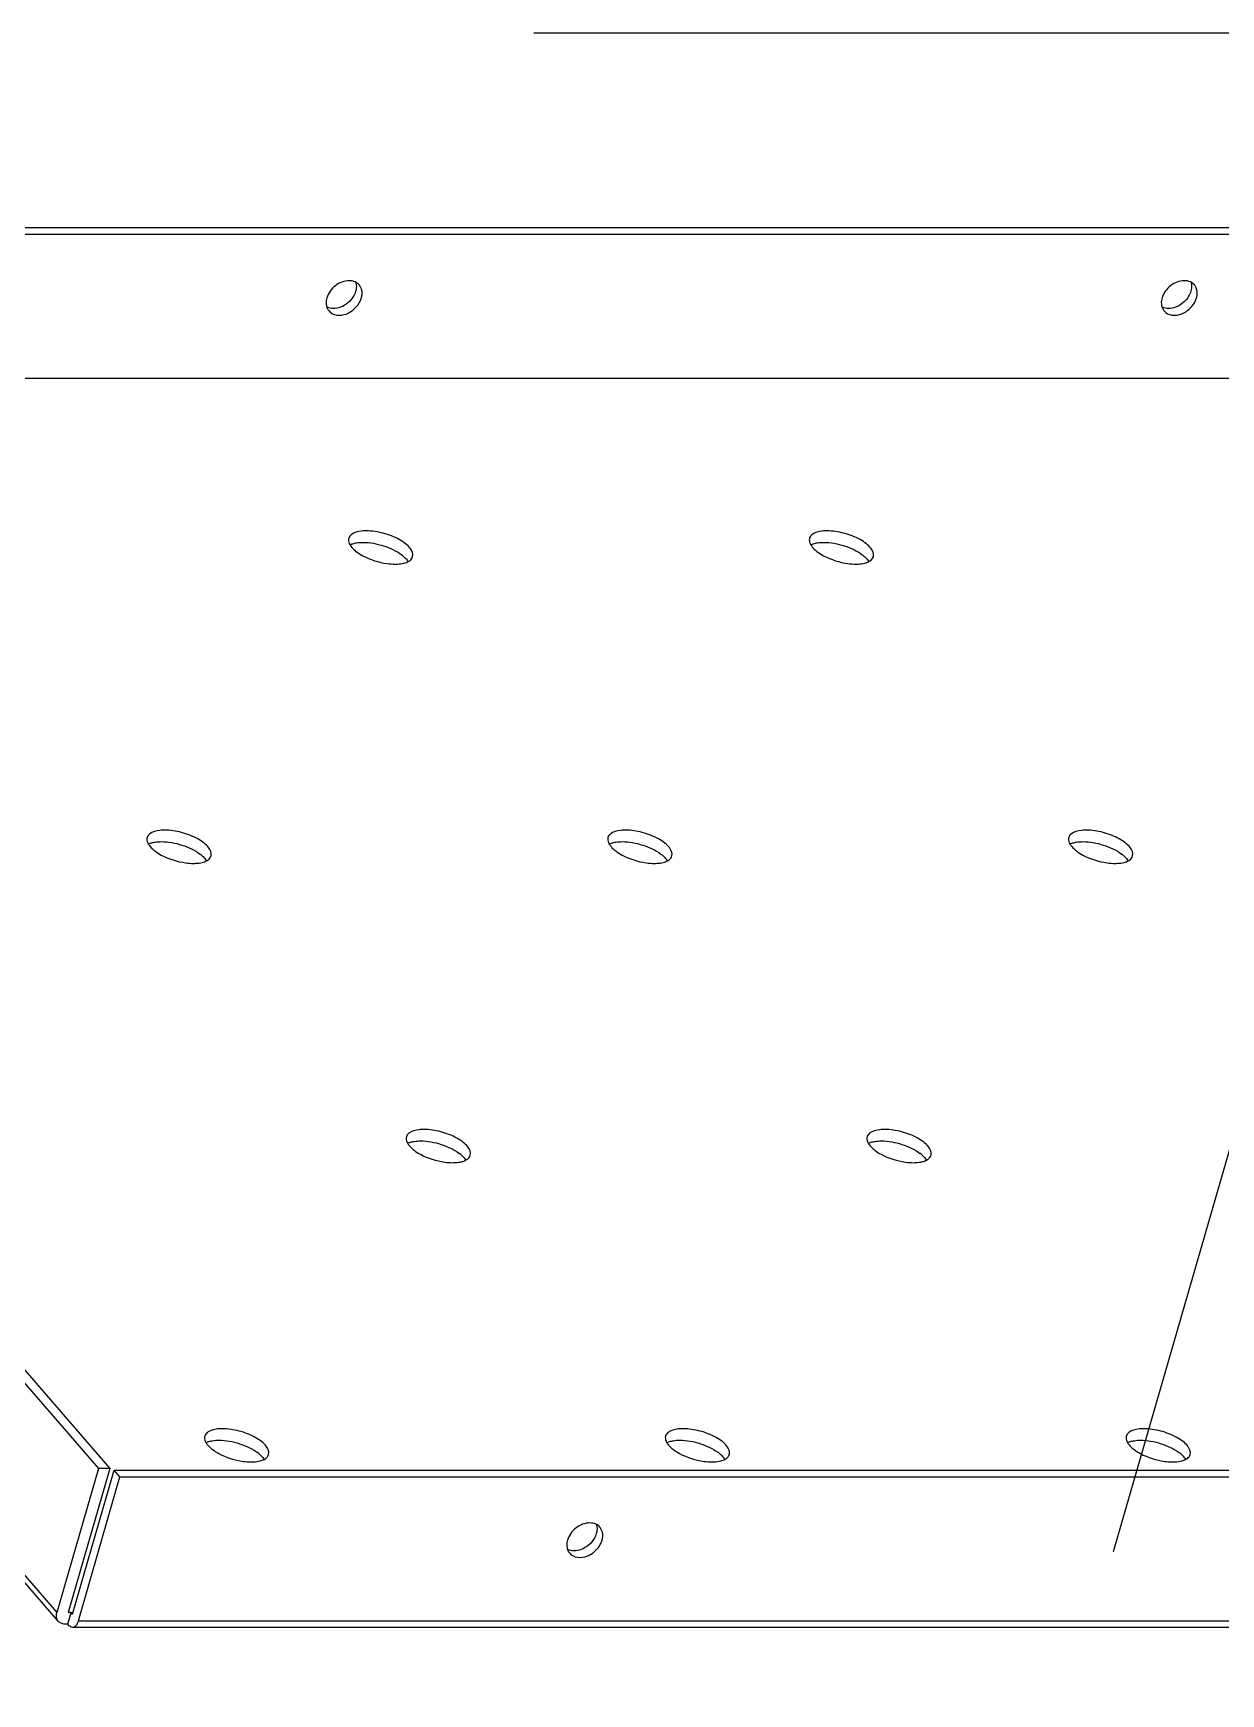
# Model space of a CAD drawing. Header units: millimetres. Extents: x -1 to 407, y -1 to 283.
# Drawn here: x 178.42 to 182.89, y 155.08 to 161.32 of the extents above; entities that cross this region are included whole.
import ezdxf

# ---------------------------------------------------------------- set-up
doc = ezdxf.new("R2010")
doc.units = ezdxf.units.MM
doc.header["$LTSCALE"] = 23.1
doc.linetypes.add('DASHED', pattern=[0.2, 0.1, -0.1])
doc.layers.get('0').update_dxf_attribs({"linetype": 'CONTINUOUS'})
doc.layers.add('001-PCB', color=7, linetype='CONTINUOUS')

msp = doc.modelspace()

# ---------------------------------------------------------------- linework, layer by layer
at = {"color": 4, "linetype": 'DASHED'}
msp.add_line((181.204, 151.1728), (189.9153, 181.3496), dxfattribs=at)
at = {"layer": '001-PCB', "color": 7, "linetype": 'Continuous'}
for p, q in [((196.4306, 161.3191), (180.3061, 161.3191)), ((174.6578, 160.5558), (178.6694, 155.9237)), ((190.8744, 160.5871), (174.6849, 160.5871)), ((174.7011, 160.5558), (178.7127, 155.9237)), ((190.896, 160.5621), (174.7066, 160.5621)), ((174.5016, 160.0146), (178.5131, 155.3824)), ((190.7398, 160.0208), (175.1645, 160.0208)), ((178.5186, 155.3497), (174.5071, 159.9818)), ((178.6694, 155.9237), (178.5131, 155.3824)), ((178.7127, 155.9237), (178.5564, 155.3824)), ((178.5727, 155.3762), (178.7289, 155.9175)), ((178.5943, 155.3512), (178.7506, 155.8925)), ((178.7127, 155.9237), (178.6694, 155.9237)), ((178.7289, 155.9175), (194.9184, 155.9175)), ((178.7506, 155.8925), (178.7289, 155.9175)), ((178.7506, 155.8925), (194.9401, 155.8925)), ((178.5548, 155.3391), (178.5673, 155.3824)), ((178.5673, 155.3824), (178.5564, 155.3824)), ((178.5727, 155.3762), (178.5673, 155.3824)), ((178.5548, 155.3391), (178.5439, 155.3391)), ((178.5602, 155.3329), (178.5548, 155.3391)), ((194.7622, 155.3262), (178.5727, 155.3262)), ((178.5943, 155.3512), (194.7838, 155.3512))]:
    msp.add_line(p, q, dxfattribs=at)
for centre, radius, start, end in [((179.6181, 160.3454), 0.0421, 35.46789, 40.87714), ((182.7574, 160.3454), 0.0421, 35.46789, 40.87714), ((179.5683, 160.3024), 0.0421, 215.46789, 220.87714), ((182.7077, 160.3024), 0.0421, 215.46789, 220.87714), ((179.6609, 159.4228), 0.053, 208.99124, 211.11954), ((181.393, 159.4228), 0.053, 208.99124, 211.11954), ((179.7265, 159.2492), 0.1371, 49.72525, 52.97362), ((181.4586, 159.2492), 0.1371, 49.72525, 52.97362), ((178.9032, 158.2978), 0.053, 208.99124, 211.11954), ((180.6352, 158.2978), 0.053, 208.99124, 211.11954), ((182.3673, 158.2978), 0.053, 208.99124, 211.11954), ((178.9688, 158.1242), 0.1371, 49.72525, 52.97362), ((180.7008, 158.1242), 0.1371, 49.72525, 52.97362), ((182.4329, 158.1242), 0.1371, 49.72525, 52.97362), ((179.8774, 157.1728), 0.053, 208.99124, 211.11954), ((181.6095, 157.1728), 0.053, 208.99124, 211.11954), ((179.943, 156.9992), 0.1371, 49.72525, 52.97362), ((181.6751, 156.9992), 0.1371, 49.72525, 52.97362), ((179.1197, 156.0478), 0.053, 208.99124, 211.11954), ((180.8517, 156.0478), 0.053, 208.99124, 211.11954), ((182.5838, 156.0478), 0.053, 208.99124, 211.11954), ((179.1853, 155.8742), 0.1371, 49.72525, 52.97362), ((180.9173, 155.8742), 0.1371, 49.72525, 52.97362), ((182.6494, 155.8742), 0.1371, 49.72525, 52.97362), ((180.5228, 155.6758), 0.0421, 35.46789, 40.87714), ((180.473, 155.6328), 0.0421, 215.46789, 220.87714)]:
    msp.add_arc(centre, radius, start, end, dxfattribs=at)
for points, knots in [([(179.6122, 160.3889), (179.5939, 160.3889), (179.5569, 160.3739), (179.5335, 160.342), (179.5283, 160.3239)], [0, 0, 0, 0, 0.493874, 1, 1, 1, 1]), ([(179.6582, 160.3239), (179.6593, 160.3281), (179.6625, 160.3434), (179.659, 160.3606), (179.6524, 160.3699)], [0, 0, 0, 0, 0.273047, 1, 1, 1, 1]), ([(182.7516, 160.3889), (182.7332, 160.3889), (182.6962, 160.3739), (182.6728, 160.342), (182.6676, 160.3239)], [0, 0, 0, 0, 0.493874, 1, 1, 1, 1]), ([(182.7975, 160.3239), (182.7987, 160.3281), (182.8018, 160.3434), (182.7984, 160.3606), (182.7917, 160.3699)], [0, 0, 0, 0, 0.273047, 1, 1, 1, 1]), ([(179.5283, 160.3239), (179.5274, 160.3208), (179.5248, 160.3091), (179.5256, 160.2964), (179.5287, 160.2881)], [0, 0, 0, 0, 0.266626, 1, 1, 1, 1]), ([(179.5365, 160.2749), (179.5436, 160.2666), (179.567, 160.2554), (179.6056, 160.2627), (179.6394, 160.2864), (179.6544, 160.3109), (179.6582, 160.3239)], [0, 0, 0, 0, 0.212792, 0.460962, 0.735093, 1, 1, 1, 1]), ([(179.6365, 160.3489), (179.6346, 160.3424), (179.6231, 160.3165), (179.5993, 160.2965), (179.5793, 160.289)], [0, 0, 0, 0, 0.242747, 1, 1, 1, 1]), ([(182.6676, 160.3239), (182.6667, 160.3208), (182.6641, 160.3091), (182.6649, 160.2964), (182.668, 160.2881)], [0, 0, 0, 0, 0.266626, 1, 1, 1, 1]), ([(182.6758, 160.2749), (182.6829, 160.2666), (182.7063, 160.2554), (182.7449, 160.2627), (182.7788, 160.2864), (182.7937, 160.3109), (182.7975, 160.3239)], [0, 0, 0, 0, 0.212792, 0.460962, 0.735093, 1, 1, 1, 1]), ([(182.7759, 160.3489), (182.774, 160.3424), (182.7624, 160.3165), (182.7386, 160.2965), (182.7187, 160.289)], [0, 0, 0, 0, 0.242747, 1, 1, 1, 1]), ([(179.6766, 159.4485), (179.6706, 159.4485), (179.6511, 159.4475), (179.6302, 159.4427), (179.6196, 159.4338)], [0, 0, 0, 0, 0.30327, 1, 1, 1, 1]), ([(179.8508, 159.3514), (179.8539, 159.3619), (179.8444, 159.3824), (179.8237, 159.4012), (179.7905, 159.4228), (179.741, 159.4416), (179.6979, 159.4485), (179.6766, 159.4485)], [0, 0, 0, 0, 0.153752, 0.264999, 0.397975, 0.702161, 1, 1, 1, 1]), ([(181.4086, 159.4485), (181.4026, 159.4485), (181.3831, 159.4475), (181.3622, 159.4427), (181.3517, 159.4338)], [0, 0, 0, 0, 0.30327, 1, 1, 1, 1]), ([(181.5829, 159.3514), (181.5859, 159.3619), (181.5765, 159.3824), (181.5558, 159.4012), (181.5226, 159.4228), (181.473, 159.4416), (181.4299, 159.4485), (181.4086, 159.4485)], [0, 0, 0, 0, 0.153752, 0.264999, 0.397975, 0.702161, 1, 1, 1, 1]), ([(179.6106, 159.4206), (179.6101, 159.4189), (179.6088, 159.4108), (179.6116, 159.4026), (179.6146, 159.3971)], [0, 0, 0, 0, 0.229304, 1, 1, 1, 1]), ([(179.6152, 159.3958), (179.6165, 159.3965), (179.6222, 159.3992), (179.6284, 159.4011), (179.6332, 159.4021)], [0, 0, 0, 0, 0.230385, 1, 1, 1, 1]), ([(179.6156, 159.3954), (179.6166, 159.3937), (179.6216, 159.3863), (179.628, 159.3799), (179.6332, 159.3754)], [0, 0, 0, 0, 0.225009, 1, 1, 1, 1]), ([(179.6332, 159.4021), (179.6355, 159.4027), (179.6457, 159.4046), (179.6561, 159.4052), (179.6641, 159.4052)], [0, 0, 0, 0, 0.231113, 1, 1, 1, 1]), ([(179.6332, 159.3754), (179.6353, 159.3736), (179.6449, 159.3659), (179.6553, 159.3595), (179.6635, 159.355)], [0, 0, 0, 0, 0.231788, 1, 1, 1, 1]), ([(179.6641, 159.4052), (179.6902, 159.4052), (179.7414, 159.3955), (179.789, 159.3738), (179.8091, 159.3586)], [0, 0, 0, 0, 0.509314, 1, 1, 1, 1]), ([(181.3427, 159.4206), (181.3421, 159.4189), (181.3408, 159.4108), (181.3436, 159.4026), (181.3466, 159.3971)], [0, 0, 0, 0, 0.229304, 1, 1, 1, 1]), ([(181.3472, 159.3958), (181.3485, 159.3965), (181.3543, 159.3992), (181.3605, 159.4011), (181.3652, 159.4021)], [0, 0, 0, 0, 0.230385, 1, 1, 1, 1]), ([(181.3476, 159.3954), (181.3486, 159.3937), (181.3537, 159.3863), (181.36, 159.3799), (181.3652, 159.3754)], [0, 0, 0, 0, 0.225009, 1, 1, 1, 1]), ([(181.3652, 159.4021), (181.3676, 159.4027), (181.3778, 159.4046), (181.3882, 159.4052), (181.3961, 159.4052)], [0, 0, 0, 0, 0.231113, 1, 1, 1, 1]), ([(181.3652, 159.3754), (181.3674, 159.3736), (181.3769, 159.3659), (181.3873, 159.3595), (181.3956, 159.355)], [0, 0, 0, 0, 0.231788, 1, 1, 1, 1]), ([(181.3961, 159.4052), (181.4223, 159.4052), (181.4734, 159.3955), (181.521, 159.3738), (181.5411, 159.3586)], [0, 0, 0, 0, 0.509314, 1, 1, 1, 1]), ([(179.6635, 159.355), (179.6917, 159.3399), (179.7329, 159.3269), (179.7748, 159.3235), (179.7848, 159.3235)], [0, 0, 0, 0, 0.761323, 1, 1, 1, 1]), ([(179.7848, 159.3235), (179.7879, 159.3235), (179.7993, 159.3238), (179.8107, 159.3252), (179.8187, 159.3273)], [0, 0, 0, 0, 0.270617, 1, 1, 1, 1]), ([(179.8151, 159.3538), (179.817, 159.3522), (179.8237, 159.3462), (179.8297, 159.3393), (179.8331, 159.3338)], [0, 0, 0, 0, 0.27554, 1, 1, 1, 1]), ([(179.8341, 159.3331), (179.8362, 159.3342), (179.8433, 159.3385), (179.8491, 159.3456), (179.8508, 159.3514)], [0, 0, 0, 0, 0.284584, 1, 1, 1, 1]), ([(181.3956, 159.355), (181.4237, 159.3399), (181.4649, 159.3269), (181.5069, 159.3235), (181.5169, 159.3235)], [0, 0, 0, 0, 0.761323, 1, 1, 1, 1]), ([(181.5169, 159.3235), (181.52, 159.3235), (181.5313, 159.3238), (181.5427, 159.3252), (181.5508, 159.3273)], [0, 0, 0, 0, 0.270617, 1, 1, 1, 1]), ([(181.5472, 159.3538), (181.5491, 159.3522), (181.5557, 159.3462), (181.5617, 159.3393), (181.5651, 159.3338)], [0, 0, 0, 0, 0.27554, 1, 1, 1, 1]), ([(181.5661, 159.3331), (181.5682, 159.3342), (181.5754, 159.3385), (181.5812, 159.3456), (181.5829, 159.3514)], [0, 0, 0, 0, 0.284584, 1, 1, 1, 1]), ([(178.9188, 158.3235), (178.9128, 158.3235), (178.8933, 158.3225), (178.8724, 158.3177), (178.8618, 158.3088)], [0, 0, 0, 0, 0.30327, 1, 1, 1, 1]), ([(179.093, 158.2264), (179.0961, 158.2369), (179.0866, 158.2574), (179.0659, 158.2762), (179.0327, 158.2978), (178.9832, 158.3166), (178.9401, 158.3235), (178.9188, 158.3235)], [0, 0, 0, 0, 0.153752, 0.264999, 0.397975, 0.702161, 1, 1, 1, 1]), ([(180.6509, 158.3235), (180.6449, 158.3235), (180.6253, 158.3225), (180.6044, 158.3177), (180.5939, 158.3088)], [0, 0, 0, 0, 0.30327, 1, 1, 1, 1]), ([(180.8251, 158.2264), (180.8281, 158.2369), (180.8187, 158.2574), (180.798, 158.2762), (180.7648, 158.2978), (180.7152, 158.3166), (180.6722, 158.3235), (180.6509, 158.3235)], [0, 0, 0, 0, 0.153752, 0.264999, 0.397975, 0.702161, 1, 1, 1, 1]), ([(182.3829, 158.3235), (182.3769, 158.3235), (182.3574, 158.3225), (182.3365, 158.3177), (182.3259, 158.3088)], [0, 0, 0, 0, 0.30327, 1, 1, 1, 1]), ([(182.5571, 158.2264), (182.5602, 158.2369), (182.5507, 158.2574), (182.53, 158.2762), (182.4968, 158.2978), (182.4473, 158.3166), (182.4042, 158.3235), (182.3829, 158.3235)], [0, 0, 0, 0, 0.153752, 0.264999, 0.397975, 0.702161, 1, 1, 1, 1]), ([(178.8528, 158.2956), (178.8523, 158.2939), (178.851, 158.2858), (178.8538, 158.2776), (178.8568, 158.2721)], [0, 0, 0, 0, 0.229304, 1, 1, 1, 1]), ([(178.8574, 158.2708), (178.8587, 158.2715), (178.8645, 158.2742), (178.8706, 158.2761), (178.8754, 158.2771)], [0, 0, 0, 0, 0.230385, 1, 1, 1, 1]), ([(178.8578, 158.2704), (178.8588, 158.2687), (178.8638, 158.2613), (178.8702, 158.2549), (178.8754, 158.2504)], [0, 0, 0, 0, 0.225009, 1, 1, 1, 1]), ([(178.8754, 158.2771), (178.8778, 158.2777), (178.8879, 158.2796), (178.8983, 158.2802), (178.9063, 158.2802)], [0, 0, 0, 0, 0.231113, 1, 1, 1, 1]), ([(178.8754, 158.2504), (178.8776, 158.2486), (178.8871, 158.2409), (178.8975, 158.2345), (178.9057, 158.23)], [0, 0, 0, 0, 0.231788, 1, 1, 1, 1]), ([(178.9063, 158.2802), (178.9324, 158.2802), (178.9836, 158.2705), (179.0312, 158.2488), (179.0513, 158.2336)], [0, 0, 0, 0, 0.509314, 1, 1, 1, 1]), ([(180.5849, 158.2956), (180.5844, 158.2939), (180.5831, 158.2858), (180.5858, 158.2776), (180.5889, 158.2721)], [0, 0, 0, 0, 0.229304, 1, 1, 1, 1]), ([(180.5894, 158.2708), (180.5907, 158.2715), (180.5965, 158.2742), (180.6027, 158.2761), (180.6075, 158.2771)], [0, 0, 0, 0, 0.230385, 1, 1, 1, 1]), ([(180.5898, 158.2704), (180.5909, 158.2687), (180.5959, 158.2613), (180.6022, 158.2549), (180.6075, 158.2504)], [0, 0, 0, 0, 0.225009, 1, 1, 1, 1]), ([(180.6075, 158.2771), (180.6098, 158.2777), (180.62, 158.2796), (180.6304, 158.2802), (180.6384, 158.2802)], [0, 0, 0, 0, 0.231113, 1, 1, 1, 1]), ([(180.6075, 158.2504), (180.6096, 158.2486), (180.6191, 158.2409), (180.6296, 158.2345), (180.6378, 158.23)], [0, 0, 0, 0, 0.231788, 1, 1, 1, 1]), ([(180.6384, 158.2802), (180.6645, 158.2802), (180.7156, 158.2705), (180.7633, 158.2488), (180.7834, 158.2336)], [0, 0, 0, 0, 0.509314, 1, 1, 1, 1]), ([(182.3169, 158.2956), (182.3164, 158.2939), (182.3151, 158.2858), (182.3179, 158.2776), (182.3209, 158.2721)], [0, 0, 0, 0, 0.229304, 1, 1, 1, 1]), ([(182.3215, 158.2708), (182.3228, 158.2715), (182.3286, 158.2742), (182.3347, 158.2761), (182.3395, 158.2771)], [0, 0, 0, 0, 0.230385, 1, 1, 1, 1]), ([(182.3219, 158.2704), (182.3229, 158.2687), (182.3279, 158.2613), (182.3343, 158.2549), (182.3395, 158.2504)], [0, 0, 0, 0, 0.225009, 1, 1, 1, 1]), ([(182.3395, 158.2771), (182.3419, 158.2777), (182.352, 158.2796), (182.3624, 158.2802), (182.3704, 158.2802)], [0, 0, 0, 0, 0.231113, 1, 1, 1, 1]), ([(182.3395, 158.2504), (182.3417, 158.2486), (182.3512, 158.2409), (182.3616, 158.2345), (182.3699, 158.23)], [0, 0, 0, 0, 0.231788, 1, 1, 1, 1]), ([(182.3704, 158.2802), (182.3965, 158.2802), (182.4477, 158.2705), (182.4953, 158.2488), (182.5154, 158.2336)], [0, 0, 0, 0, 0.509314, 1, 1, 1, 1]), ([(178.9057, 158.23), (178.9339, 158.2149), (178.9751, 158.2019), (179.017, 158.1985), (179.0271, 158.1985)], [0, 0, 0, 0, 0.761323, 1, 1, 1, 1]), ([(179.0271, 158.1985), (179.0301, 158.1985), (179.0415, 158.1988), (179.0529, 158.2002), (179.061, 158.2023)], [0, 0, 0, 0, 0.270617, 1, 1, 1, 1]), ([(179.0574, 158.2288), (179.0593, 158.2272), (179.0659, 158.2212), (179.0719, 158.2143), (179.0753, 158.2088)], [0, 0, 0, 0, 0.27554, 1, 1, 1, 1]), ([(179.0763, 158.2081), (179.0784, 158.2092), (179.0856, 158.2135), (179.0914, 158.2206), (179.093, 158.2264)], [0, 0, 0, 0, 0.284584, 1, 1, 1, 1]), ([(180.6378, 158.23), (180.6659, 158.2149), (180.7072, 158.2019), (180.7491, 158.1985), (180.7591, 158.1985)], [0, 0, 0, 0, 0.761323, 1, 1, 1, 1]), ([(180.7591, 158.1985), (180.7622, 158.1985), (180.7736, 158.1988), (180.785, 158.2002), (180.793, 158.2023)], [0, 0, 0, 0, 0.270617, 1, 1, 1, 1]), ([(180.7894, 158.2288), (180.7913, 158.2272), (180.798, 158.2212), (180.8039, 158.2143), (180.8074, 158.2088)], [0, 0, 0, 0, 0.27554, 1, 1, 1, 1]), ([(180.8084, 158.2081), (180.8105, 158.2092), (180.8176, 158.2135), (180.8234, 158.2206), (180.8251, 158.2264)], [0, 0, 0, 0, 0.284584, 1, 1, 1, 1]), ([(182.3699, 158.23), (182.398, 158.2149), (182.4392, 158.2019), (182.4811, 158.1985), (182.4912, 158.1985)], [0, 0, 0, 0, 0.761323, 1, 1, 1, 1]), ([(182.4912, 158.1985), (182.4942, 158.1985), (182.5056, 158.1988), (182.517, 158.2002), (182.5251, 158.2023)], [0, 0, 0, 0, 0.270617, 1, 1, 1, 1]), ([(182.5215, 158.2288), (182.5234, 158.2272), (182.53, 158.2212), (182.536, 158.2143), (182.5394, 158.2088)], [0, 0, 0, 0, 0.27554, 1, 1, 1, 1]), ([(182.5404, 158.2081), (182.5425, 158.2092), (182.5497, 158.2135), (182.5555, 158.2206), (182.5571, 158.2264)], [0, 0, 0, 0, 0.284584, 1, 1, 1, 1]), ([(179.8931, 157.1985), (179.8871, 157.1985), (179.8676, 157.1975), (179.8467, 157.1927), (179.8361, 157.1838)], [0, 0, 0, 0, 0.30327, 1, 1, 1, 1]), ([(180.0673, 157.1014), (180.0704, 157.1119), (180.0609, 157.1324), (180.0402, 157.1512), (180.007, 157.1728), (179.9575, 157.1916), (179.9144, 157.1985), (179.8931, 157.1985)], [0, 0, 0, 0, 0.153752, 0.264999, 0.397975, 0.702161, 1, 1, 1, 1]), ([(181.6251, 157.1985), (181.6191, 157.1985), (181.5996, 157.1975), (181.5787, 157.1927), (181.5682, 157.1838)], [0, 0, 0, 0, 0.30327, 1, 1, 1, 1]), ([(181.7994, 157.1014), (181.8024, 157.1119), (181.793, 157.1324), (181.7723, 157.1512), (181.7391, 157.1728), (181.6895, 157.1916), (181.6465, 157.1985), (181.6251, 157.1985)], [0, 0, 0, 0, 0.153752, 0.264999, 0.397975, 0.702161, 1, 1, 1, 1]), ([(179.8271, 157.1706), (179.8266, 157.1689), (179.8253, 157.1608), (179.8281, 157.1526), (179.8311, 157.1471)], [0, 0, 0, 0, 0.229304, 1, 1, 1, 1]), ([(179.8317, 157.1458), (179.833, 157.1465), (179.8388, 157.1492), (179.8449, 157.1511), (179.8497, 157.1521)], [0, 0, 0, 0, 0.230385, 1, 1, 1, 1]), ([(179.8321, 157.1454), (179.8331, 157.1437), (179.8381, 157.1363), (179.8445, 157.1299), (179.8497, 157.1254)], [0, 0, 0, 0, 0.225009, 1, 1, 1, 1]), ([(179.8497, 157.1521), (179.852, 157.1527), (179.8622, 157.1546), (179.8726, 157.1552), (179.8806, 157.1552)], [0, 0, 0, 0, 0.231113, 1, 1, 1, 1]), ([(179.8497, 157.1254), (179.8518, 157.1236), (179.8614, 157.1159), (179.8718, 157.1095), (179.88, 157.105)], [0, 0, 0, 0, 0.231788, 1, 1, 1, 1]), ([(179.8806, 157.1552), (179.9067, 157.1552), (179.9579, 157.1455), (180.0055, 157.1238), (180.0256, 157.1086)], [0, 0, 0, 0, 0.509314, 1, 1, 1, 1]), ([(181.5592, 157.1706), (181.5587, 157.1689), (181.5573, 157.1608), (181.5601, 157.1526), (181.5631, 157.1471)], [0, 0, 0, 0, 0.229304, 1, 1, 1, 1]), ([(181.5637, 157.1458), (181.565, 157.1465), (181.5708, 157.1492), (181.577, 157.1511), (181.5818, 157.1521)], [0, 0, 0, 0, 0.230385, 1, 1, 1, 1]), ([(181.5641, 157.1454), (181.5652, 157.1437), (181.5702, 157.1363), (181.5765, 157.1299), (181.5818, 157.1254)], [0, 0, 0, 0, 0.225009, 1, 1, 1, 1]), ([(181.5818, 157.1521), (181.5841, 157.1527), (181.5943, 157.1546), (181.6047, 157.1552), (181.6126, 157.1552)], [0, 0, 0, 0, 0.231113, 1, 1, 1, 1]), ([(181.5818, 157.1254), (181.5839, 157.1236), (181.5934, 157.1159), (181.6038, 157.1095), (181.6121, 157.105)], [0, 0, 0, 0, 0.231788, 1, 1, 1, 1]), ([(181.6126, 157.1552), (181.6388, 157.1552), (181.6899, 157.1455), (181.7375, 157.1238), (181.7576, 157.1086)], [0, 0, 0, 0, 0.509314, 1, 1, 1, 1]), ([(179.88, 157.105), (179.9082, 157.0899), (179.9494, 157.0769), (179.9913, 157.0735), (180.0013, 157.0735)], [0, 0, 0, 0, 0.761323, 1, 1, 1, 1]), ([(180.0013, 157.0735), (180.0044, 157.0735), (180.0158, 157.0738), (180.0272, 157.0752), (180.0352, 157.0773)], [0, 0, 0, 0, 0.270617, 1, 1, 1, 1]), ([(180.0316, 157.1038), (180.0335, 157.1022), (180.0402, 157.0962), (180.0462, 157.0893), (180.0496, 157.0838)], [0, 0, 0, 0, 0.27554, 1, 1, 1, 1]), ([(180.0506, 157.0831), (180.0527, 157.0842), (180.0598, 157.0885), (180.0657, 157.0956), (180.0673, 157.1014)], [0, 0, 0, 0, 0.284584, 1, 1, 1, 1]), ([(181.6121, 157.105), (181.6402, 157.0899), (181.6814, 157.0769), (181.7234, 157.0735), (181.7334, 157.0735)], [0, 0, 0, 0, 0.761323, 1, 1, 1, 1]), ([(181.7334, 157.0735), (181.7365, 157.0735), (181.7479, 157.0738), (181.7592, 157.0752), (181.7673, 157.0773)], [0, 0, 0, 0, 0.270617, 1, 1, 1, 1]), ([(181.7637, 157.1038), (181.7656, 157.1022), (181.7722, 157.0962), (181.7782, 157.0893), (181.7816, 157.0838)], [0, 0, 0, 0, 0.27554, 1, 1, 1, 1]), ([(181.7826, 157.0831), (181.7847, 157.0842), (181.7919, 157.0885), (181.7977, 157.0956), (181.7994, 157.1014)], [0, 0, 0, 0, 0.284584, 1, 1, 1, 1]), ([(179.1353, 156.0735), (179.1293, 156.0735), (179.1098, 156.0725), (179.0889, 156.0677), (179.0783, 156.0588)], [0, 0, 0, 0, 0.30327, 1, 1, 1, 1]), ([(179.3095, 155.9764), (179.3126, 155.9869), (179.3031, 156.0074), (179.2824, 156.0262), (179.2492, 156.0478), (179.1997, 156.0666), (179.1566, 156.0735), (179.1353, 156.0735)], [0, 0, 0, 0, 0.153752, 0.264999, 0.397975, 0.702161, 1, 1, 1, 1]), ([(180.8674, 156.0735), (180.8614, 156.0735), (180.8418, 156.0725), (180.821, 156.0677), (180.8104, 156.0588)], [0, 0, 0, 0, 0.30327, 1, 1, 1, 1]), ([(181.0416, 155.9764), (181.0446, 155.9869), (181.0352, 156.0074), (181.0145, 156.0262), (180.9813, 156.0478), (180.9318, 156.0666), (180.8887, 156.0735), (180.8674, 156.0735)], [0, 0, 0, 0, 0.153752, 0.264999, 0.397975, 0.702161, 1, 1, 1, 1]), ([(182.5994, 156.0735), (182.5934, 156.0735), (182.5739, 156.0725), (182.553, 156.0677), (182.5424, 156.0588)], [0, 0, 0, 0, 0.30327, 1, 1, 1, 1]), ([(182.7736, 155.9764), (182.7767, 155.9869), (182.7672, 156.0074), (182.7465, 156.0262), (182.7133, 156.0478), (182.6638, 156.0666), (182.6207, 156.0735), (182.5994, 156.0735)], [0, 0, 0, 0, 0.153752, 0.264999, 0.397975, 0.702161, 1, 1, 1, 1]), ([(179.0693, 156.0456), (179.0688, 156.0439), (179.0675, 156.0358), (179.0703, 156.0276), (179.0733, 156.0221)], [0, 0, 0, 0, 0.229304, 1, 1, 1, 1]), ([(179.0739, 156.0208), (179.0752, 156.0215), (179.081, 156.0242), (179.0871, 156.0261), (179.0919, 156.0271)], [0, 0, 0, 0, 0.230385, 1, 1, 1, 1]), ([(179.0743, 156.0204), (179.0753, 156.0187), (179.0803, 156.0113), (179.0867, 156.0049), (179.0919, 156.0004)], [0, 0, 0, 0, 0.225009, 1, 1, 1, 1]), ([(179.0919, 156.0271), (179.0943, 156.0277), (179.1045, 156.0296), (179.1149, 156.0302), (179.1228, 156.0302)], [0, 0, 0, 0, 0.231113, 1, 1, 1, 1]), ([(179.0919, 156.0004), (179.0941, 155.9986), (179.1036, 155.9909), (179.114, 155.9845), (179.1223, 155.98)], [0, 0, 0, 0, 0.231788, 1, 1, 1, 1]), ([(179.1228, 156.0302), (179.149, 156.0302), (179.2001, 156.0205), (179.2477, 155.9988), (179.2678, 155.9836)], [0, 0, 0, 0, 0.509314, 1, 1, 1, 1]), ([(180.8014, 156.0456), (180.8009, 156.0439), (180.7996, 156.0358), (180.8023, 156.0276), (180.8054, 156.0221)], [0, 0, 0, 0, 0.229304, 1, 1, 1, 1]), ([(180.8059, 156.0208), (180.8073, 156.0215), (180.813, 156.0242), (180.8192, 156.0261), (180.824, 156.0271)], [0, 0, 0, 0, 0.230385, 1, 1, 1, 1]), ([(180.8063, 156.0204), (180.8074, 156.0187), (180.8124, 156.0113), (180.8187, 156.0049), (180.824, 156.0004)], [0, 0, 0, 0, 0.225009, 1, 1, 1, 1]), ([(180.824, 156.0271), (180.8263, 156.0277), (180.8365, 156.0296), (180.8469, 156.0302), (180.8549, 156.0302)], [0, 0, 0, 0, 0.231113, 1, 1, 1, 1]), ([(180.824, 156.0004), (180.8261, 155.9986), (180.8356, 155.9909), (180.8461, 155.9845), (180.8543, 155.98)], [0, 0, 0, 0, 0.231788, 1, 1, 1, 1]), ([(180.8549, 156.0302), (180.881, 156.0302), (180.9322, 156.0205), (180.9798, 155.9988), (180.9999, 155.9836)], [0, 0, 0, 0, 0.509314, 1, 1, 1, 1]), ([(182.5334, 156.0456), (182.5329, 156.0439), (182.5316, 156.0358), (182.5344, 156.0276), (182.5374, 156.0221)], [0, 0, 0, 0, 0.229304, 1, 1, 1, 1]), ([(182.538, 156.0208), (182.5393, 156.0215), (182.5451, 156.0242), (182.5512, 156.0261), (182.556, 156.0271)], [0, 0, 0, 0, 0.230385, 1, 1, 1, 1]), ([(182.5384, 156.0204), (182.5394, 156.0187), (182.5444, 156.0113), (182.5508, 156.0049), (182.556, 156.0004)], [0, 0, 0, 0, 0.225009, 1, 1, 1, 1]), ([(182.556, 156.0271), (182.5584, 156.0277), (182.5686, 156.0296), (182.579, 156.0302), (182.5869, 156.0302)], [0, 0, 0, 0, 0.231113, 1, 1, 1, 1]), ([(182.556, 156.0004), (182.5582, 155.9986), (182.5677, 155.9909), (182.5781, 155.9845), (182.5864, 155.98)], [0, 0, 0, 0, 0.231788, 1, 1, 1, 1]), ([(182.5869, 156.0302), (182.6131, 156.0302), (182.6642, 156.0205), (182.7118, 155.9988), (182.7319, 155.9836)], [0, 0, 0, 0, 0.509314, 1, 1, 1, 1]), ([(179.1223, 155.98), (179.1504, 155.9649), (179.1916, 155.9519), (179.2335, 155.9485), (179.2436, 155.9485)], [0, 0, 0, 0, 0.761323, 1, 1, 1, 1]), ([(179.2436, 155.9485), (179.2467, 155.9485), (179.258, 155.9488), (179.2694, 155.9502), (179.2775, 155.9523)], [0, 0, 0, 0, 0.270617, 1, 1, 1, 1]), ([(179.2739, 155.9788), (179.2758, 155.9772), (179.2824, 155.9712), (179.2884, 155.9643), (179.2918, 155.9588)], [0, 0, 0, 0, 0.27554, 1, 1, 1, 1]), ([(179.2928, 155.9581), (179.2949, 155.9592), (179.3021, 155.9635), (179.3079, 155.9706), (179.3095, 155.9764)], [0, 0, 0, 0, 0.284584, 1, 1, 1, 1]), ([(180.8543, 155.98), (180.8825, 155.9649), (180.9237, 155.9519), (180.9656, 155.9485), (180.9756, 155.9485)], [0, 0, 0, 0, 0.761323, 1, 1, 1, 1]), ([(180.9756, 155.9485), (180.9787, 155.9485), (180.9901, 155.9488), (181.0015, 155.9502), (181.0095, 155.9523)], [0, 0, 0, 0, 0.270617, 1, 1, 1, 1]), ([(181.0059, 155.9788), (181.0078, 155.9772), (181.0145, 155.9712), (181.0204, 155.9643), (181.0239, 155.9588)], [0, 0, 0, 0, 0.27554, 1, 1, 1, 1]), ([(181.0249, 155.9581), (181.027, 155.9592), (181.0341, 155.9635), (181.0399, 155.9706), (181.0416, 155.9764)], [0, 0, 0, 0, 0.284584, 1, 1, 1, 1]), ([(182.5864, 155.98), (182.6145, 155.9649), (182.6557, 155.9519), (182.6976, 155.9485), (182.7077, 155.9485)], [0, 0, 0, 0, 0.761323, 1, 1, 1, 1]), ([(182.7077, 155.9485), (182.7108, 155.9485), (182.7221, 155.9488), (182.7335, 155.9502), (182.7416, 155.9523)], [0, 0, 0, 0, 0.270617, 1, 1, 1, 1]), ([(182.738, 155.9788), (182.7399, 155.9772), (182.7465, 155.9712), (182.7525, 155.9643), (182.7559, 155.9588)], [0, 0, 0, 0, 0.27554, 1, 1, 1, 1]), ([(182.7569, 155.9581), (182.759, 155.9592), (182.7662, 155.9635), (182.772, 155.9706), (182.7736, 155.9764)], [0, 0, 0, 0, 0.284584, 1, 1, 1, 1]), ([(180.5169, 155.7193), (180.4986, 155.7193), (180.4616, 155.7042), (180.4381, 155.6723), (180.4329, 155.6543)], [0, 0, 0, 0, 0.493874, 1, 1, 1, 1]), ([(180.5412, 155.6793), (180.5393, 155.6727), (180.5278, 155.6469), (180.504, 155.6268), (180.484, 155.6194)], [0, 0, 0, 0, 0.242747, 1, 1, 1, 1]), ([(180.5628, 155.6543), (180.564, 155.6584), (180.5671, 155.6738), (180.5637, 155.6909), (180.5571, 155.7002)], [0, 0, 0, 0, 0.273047, 1, 1, 1, 1]), ([(180.4329, 155.6543), (180.432, 155.6512), (180.4295, 155.6394), (180.4303, 155.6267), (180.4334, 155.6184)], [0, 0, 0, 0, 0.266626, 1, 1, 1, 1]), ([(180.4412, 155.6052), (180.4483, 155.597), (180.4717, 155.5858), (180.5103, 155.5931), (180.5441, 155.6167), (180.5591, 155.6413), (180.5628, 155.6543)], [0, 0, 0, 0, 0.212792, 0.460962, 0.735093, 1, 1, 1, 1]), ([(178.5186, 155.3497), (178.5169, 155.3518), (178.5106, 155.3614), (178.5107, 155.3741), (178.5131, 155.3824)], [0, 0, 0, 0, 0.236479, 1, 1, 1, 1]), ([(178.5439, 155.3391), (178.5414, 155.3391), (178.5322, 155.3399), (178.5231, 155.3446), (178.5186, 155.3497)], [0, 0, 0, 0, 0.268997, 1, 1, 1, 1]), ([(178.5727, 155.3262), (178.5692, 155.3262), (178.5644, 155.3285), (178.5611, 155.3319), (178.5602, 155.3329)], [0, 0, 0, 0, 0.715317, 1, 1, 1, 1]), ([(178.5943, 155.3512), (178.5933, 155.3476), (178.5897, 155.3373), (178.5803, 155.3262), (178.5727, 155.3262)], [0, 0, 0, 0, 0.325485, 1, 1, 1, 1])]:
    msp.add_open_spline(points, degree=3, knots=knots, dxfattribs=at)
for points in [[(179.6349, 160.3841), (179.6279, 160.3874), (179.62, 160.3888), (179.6122, 160.3889)], [(179.6499, 160.373), (179.6459, 160.3777), (179.6406, 160.3815), (179.6349, 160.3841)], [(179.6361, 160.3847), (179.6374, 160.3812), (179.6382, 160.3776), (179.6387, 160.374)], [(179.6387, 160.374), (179.6398, 160.3657), (179.6388, 160.357), (179.6365, 160.3489)], [(182.7743, 160.3841), (182.7672, 160.3874), (182.7593, 160.3888), (182.7516, 160.3889)], [(182.7893, 160.373), (182.7852, 160.3777), (182.7799, 160.3815), (182.7743, 160.3841)], [(182.7754, 160.3847), (182.7767, 160.3812), (182.7776, 160.3776), (182.7781, 160.374)], [(182.7781, 160.374), (182.7791, 160.3657), (182.7782, 160.357), (182.7759, 160.3489)], [(179.5287, 160.2881), (179.53, 160.2845), (179.5318, 160.2811), (179.534, 160.278)], [(179.5531, 160.284), (179.5451, 160.2839), (179.5369, 160.2855), (179.5296, 160.2888)], [(179.5793, 160.289), (179.571, 160.2859), (179.562, 160.284), (179.5531, 160.284)], [(182.668, 160.2881), (182.6694, 160.2845), (182.6712, 160.2811), (182.6734, 160.278)], [(182.6924, 160.284), (182.6844, 160.2839), (182.6762, 160.2855), (182.669, 160.2888)], [(182.7187, 160.289), (182.7103, 160.2859), (182.7013, 160.284), (182.6924, 160.284)], [(179.6196, 159.4338), (179.6155, 159.4304), (179.6121, 159.4258), (179.6106, 159.4206)], [(181.3517, 159.4338), (181.3476, 159.4304), (181.3441, 159.4258), (181.3427, 159.4206)], [(179.8187, 159.3273), (179.824, 159.3287), (179.8292, 159.3305), (179.8341, 159.3331)], [(181.5508, 159.3273), (181.5561, 159.3287), (181.5613, 159.3305), (181.5661, 159.3331)], [(178.8618, 158.3088), (178.8578, 158.3054), (178.8543, 158.3008), (178.8528, 158.2956)], [(180.5939, 158.3088), (180.5898, 158.3054), (180.5864, 158.3008), (180.5849, 158.2956)], [(182.3259, 158.3088), (182.3219, 158.3054), (182.3184, 158.3008), (182.3169, 158.2956)], [(179.061, 158.2023), (179.0662, 158.2037), (179.0715, 158.2055), (179.0763, 158.2081)], [(180.793, 158.2023), (180.7983, 158.2037), (180.8035, 158.2055), (180.8084, 158.2081)], [(182.5251, 158.2023), (182.5304, 158.2037), (182.5356, 158.2055), (182.5404, 158.2081)], [(179.8361, 157.1838), (179.832, 157.1804), (179.8286, 157.1758), (179.8271, 157.1706)], [(181.5682, 157.1838), (181.5641, 157.1804), (181.5606, 157.1758), (181.5592, 157.1706)], [(180.0352, 157.0773), (180.0405, 157.0787), (180.0458, 157.0805), (180.0506, 157.0831)], [(181.7673, 157.0773), (181.7726, 157.0787), (181.7778, 157.0805), (181.7826, 157.0831)], [(179.0783, 156.0588), (179.0743, 156.0554), (179.0708, 156.0508), (179.0693, 156.0456)], [(180.8104, 156.0588), (180.8063, 156.0554), (180.8029, 156.0508), (180.8014, 156.0456)], [(182.5424, 156.0588), (182.5384, 156.0554), (182.5349, 156.0508), (182.5334, 156.0456)], [(179.2775, 155.9523), (179.2828, 155.9537), (179.288, 155.9555), (179.2928, 155.9581)], [(181.0095, 155.9523), (181.0148, 155.9537), (181.02, 155.9555), (181.0249, 155.9581)], [(182.7416, 155.9523), (182.7469, 155.9537), (182.7521, 155.9555), (182.7569, 155.9581)], [(180.5396, 155.7145), (180.5326, 155.7177), (180.5246, 155.7192), (180.5169, 155.7193)], [(180.5546, 155.7034), (180.5505, 155.7081), (180.5453, 155.7119), (180.5396, 155.7145)], [(180.5408, 155.7151), (180.542, 155.7116), (180.5429, 155.708), (180.5434, 155.7043)], [(180.5434, 155.7043), (180.5445, 155.696), (180.5435, 155.6874), (180.5412, 155.6793)], [(180.4334, 155.6184), (180.4347, 155.6149), (180.4365, 155.6115), (180.4387, 155.6084)], [(180.4577, 155.6144), (180.4498, 155.6143), (180.4415, 155.6158), (180.4343, 155.6192)], [(180.484, 155.6194), (180.4756, 155.6163), (180.4666, 155.6144), (180.4577, 155.6144)]]:
    msp.add_open_spline(points, degree=3, dxfattribs=at)

doc.saveas('drawing.dxf')
